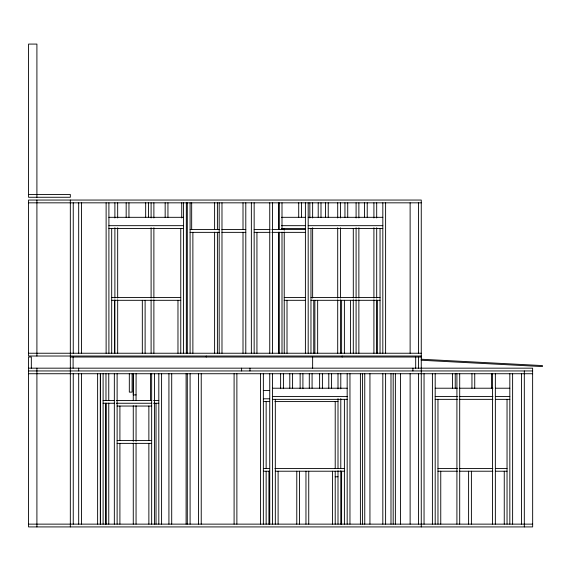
<?xml version="1.0" encoding="UTF-8"?>
<svg xmlns="http://www.w3.org/2000/svg" width="571" height="571" viewBox="0 0 571 571"><rect width="100%" height="100%" fill="white"/><g stroke="black" fill="none" stroke-linecap="round" stroke-linejoin="round"><path stroke-width="0.86" d="M28.55 194.483L70.326 194.483L70.326 197.266L28.55 197.266L28.55 44.081L36.908 44.081L36.908 197.266M28.55 202.833L421.262 202.833M108.904 217.315L183.548 217.315M281.446 217.315L305.435 217.315M308.183 217.315L382.827 217.315M108.904 225.673L183.548 225.673M281.446 225.673L305.435 225.673M308.183 225.673L382.827 225.673M108.904 228.457L183.548 228.457M281.446 228.457L305.435 228.457M308.183 228.457L382.827 228.457M190.093 229.571L219.271 229.571M221.919 229.571L245.794 229.571M254.152 229.571L270.062 229.571M271.832 229.571L305.435 229.571M190.093 232.361L219.271 232.361M221.919 232.361L245.794 232.361M254.152 232.361L270.062 232.361M271.832 232.361L305.435 232.361M111.688 297.534L180.757 297.534M284.23 297.534L305.485 297.534M310.967 297.534L380.043 297.534M111.688 300.317L180.757 300.317M284.23 300.317L305.485 300.317M310.967 300.317L380.043 300.317M28.55 353.235L421.262 353.235M421.262 356.019L28.55 356.019L28.55 200.05L421.262 200.05L421.262 526.919M70.326 357.025L421.262 357.025M28.55 368.167L532.629 368.167L532.664 526.919L28.55 526.919L28.55 357.025L31.334 357.025L31.334 368.167M28.55 370.95L532.664 370.95M28.55 373.734L532.664 373.734M272.531 388.216L347.175 388.216M435.188 388.216L457.4 388.216M459.177 388.216L492.944 388.216M495.614 388.216L509.832 388.216M263.359 390.443L269.576 390.443M136.098 394.904L133.314 394.904L133.314 373.734L133.271 400.435M272.531 396.574L347.175 396.574M435.188 396.574L457.4 396.574M459.177 396.574L492.944 396.574M495.614 396.574L509.832 396.574M263.359 398.801L269.576 398.801M272.531 399.357L347.175 399.357M435.188 399.357L457.4 399.357M459.177 399.357L492.944 399.357M495.614 399.357L509.832 399.357M103.101 400.471L114.6 400.471M116.37 400.471L151.736 400.471M153.506 400.471L158.809 400.471M263.359 401.584L269.576 401.584M274.908 401.584L338.003 401.584M103.101 403.254L114.6 403.254M116.37 403.254L151.736 403.254M153.506 403.254L158.809 403.254M117.119 406.045L151.658 406.045M117.119 440.576L151.658 440.576M117.119 443.367L151.658 443.367M263.359 468.434L269.576 468.434M274.908 468.434L344.392 468.434M437.971 468.434L457.457 468.434M459.227 468.434L492.873 468.434M495.535 468.434L507.041 468.434M263.359 471.218L269.576 471.218M275.315 471.218L344.392 471.218M437.971 471.218L457.457 471.218M459.227 471.218L492.873 471.218M495.535 471.218L507.041 471.218M335.213 476.785L338.003 476.785M28.55 524.135L532.664 524.135M524.314 370.95L524.314 526.919M521.53 373.734L521.53 524.135M512.615 373.734L512.615 524.135M509.832 373.734L509.832 524.135M507.041 399.357L507.041 524.135M504.257 471.218L504.257 524.135M495.35 373.734L495.35 524.135M492.559 373.734L492.559 524.135M491.445 373.734L491.445 388.216M474.737 373.734L474.737 388.216M471.953 373.734L471.953 388.216M471.396 471.218L471.396 524.135M468.605 471.218L468.605 524.135M459.698 373.734L459.698 524.135M456.914 373.734L456.914 524.135M455.237 373.734L455.237 388.216M452.453 373.734L452.453 388.216M440.755 471.218L440.755 524.135M437.971 399.357L437.971 524.135M435.188 373.734L435.188 524.135M432.404 373.734L432.404 524.135M424.046 373.734L424.046 524.135M418.479 202.833L418.479 353.235M418.479 357.025L418.479 368.167M418.479 373.734L418.479 524.135M415.688 357.025L415.688 368.167M412.904 368.167L412.904 370.95M410.121 202.833L410.121 353.235M410.121 373.734L410.121 524.135M400.542 373.734L400.542 524.135M395.368 373.734L395.368 524.135M393.183 373.734L393.183 524.135M390.992 373.734L390.992 524.135M385.611 202.833L385.611 353.235M385.611 373.734L385.611 524.135M382.827 202.833L382.827 353.235M382.827 373.734L382.827 524.135M380.043 228.457L380.043 353.235M377.253 300.317L377.253 353.235M376.696 202.833L376.696 217.965M376.696 227.758L376.696 298.062M376.696 299.839L376.696 353.235M373.912 202.833L373.912 217.965M373.912 227.758L373.912 298.062M373.912 299.839L373.912 353.235M369.937 373.734L369.937 524.135M367.232 202.833L367.232 217.315M364.762 373.734L364.762 524.135M364.441 202.833L364.441 217.315M362.578 373.734L362.578 524.135M360.394 373.734L360.394 524.135M358.873 202.833L358.873 217.965M358.873 227.758L358.873 298.062M358.873 299.839L358.873 353.235M356.09 202.833L356.09 217.965M356.09 227.758L356.09 298.062M356.09 299.761L356.09 353.235M353.299 228.457L353.299 297.976M353.299 299.761L353.299 353.235M350.515 300.317L350.515 353.235M349.959 373.734L349.959 524.135M347.732 202.833L347.732 217.315M347.175 373.734L347.175 524.135M344.948 202.833L344.948 217.315M344.392 300.317L344.392 353.235M344.392 399.357L344.392 524.135M342.165 356.019L342.165 357.025M341.608 300.317L341.608 353.235M341.608 471.218L341.608 524.135M340.787 373.734L340.787 388.865M340.787 398.651L340.787 468.07M340.787 470.74L340.787 524.135M340.487 202.833L340.487 217.965M340.487 227.758L340.487 298.062M340.487 299.839L340.487 353.235M338.003 373.734L338.003 388.865M338.003 398.651L338.003 468.57M338.003 470.74L338.003 524.135M337.704 202.833L337.704 217.965M337.704 227.758L337.704 298.062M337.704 299.839L337.704 353.235M335.213 401.584L335.213 468.57M335.213 471.218L335.213 524.135M332.429 471.218L332.429 524.135M331.58 373.734L331.58 388.216M328.789 373.734L328.789 388.216M328.232 202.833L328.232 217.315M325.449 202.833L325.449 217.315M322.401 373.734L322.401 388.687M320.995 202.833L320.995 217.315M319.617 373.734L319.617 388.687M318.211 202.833L318.211 217.315M317.654 300.317L317.654 353.235M314.864 300.317L314.864 353.235M313.75 300.317L313.75 353.235M312.637 202.833L312.637 217.965M312.637 227.758L312.637 298.062M312.637 357.025L312.637 368.167M312.08 373.734L312.08 388.216M310.967 228.457L310.967 353.235M309.853 202.833L309.853 217.965M309.296 373.734L309.296 388.216M308.74 471.218L308.74 524.135M308.183 202.833L308.183 353.235M305.956 471.218L305.956 524.135M305.399 202.833L305.399 353.235M302.908 373.734L302.908 388.687M301.495 202.833L301.495 217.315M300.125 373.734L300.125 388.687M299.568 471.218L299.568 524.135M298.712 202.833L298.712 217.315M296.777 471.218L296.777 524.135M292.588 373.734L292.588 388.216M289.797 373.734L289.797 388.216M287.013 300.317L287.013 353.235M284.23 228.457L284.23 230.241M284.23 232.026L284.23 353.235M283.409 373.734L283.409 388.687M282.003 202.833L282.003 229.535M282.003 232.204L282.003 353.235M280.625 373.734L280.625 388.687M279.219 202.833L279.219 229.535M279.219 232.204L279.219 353.235M278.662 202.833L278.662 229.535M278.662 232.204L278.662 353.235M278.106 471.218L278.106 524.135M275.315 399.357L275.315 524.135M272.531 202.833L272.531 353.235M272.531 373.734L272.531 524.135M269.748 202.833L269.748 353.235M269.748 373.734L269.748 524.135M268.927 471.218L268.927 524.135M266.143 401.584L266.143 468.434M266.143 471.218L266.143 524.135M263.359 373.734L263.359 524.135M260.576 373.734L260.576 524.135M256.936 232.361L256.936 353.235M254.152 202.833L254.152 353.235M251.361 202.833L251.361 353.235M249.97 368.167L249.97 370.95M245.794 202.833L245.794 353.235M243.01 202.833L243.01 229.535M243.01 232.204L243.01 353.235M241.619 368.167L241.619 370.95M236.879 373.734L236.879 524.135M234.096 373.734L234.096 524.135M221.983 202.833L221.983 353.235M219.193 202.833L219.193 353.235M217.394 202.833L217.394 229.535M217.394 232.204L217.394 353.235M214.61 202.833L214.61 229.535M214.61 232.204L214.61 353.235M206.245 356.019L206.245 357.025M201.235 373.734L201.235 524.135M198.444 373.734L198.444 524.135M192.877 232.361L192.877 353.235M191.67 202.833L191.67 229.535M190.093 202.833L190.093 353.235M190.093 373.734L190.093 524.135M187.302 202.833L187.302 353.235M187.302 373.734L187.302 524.135M186.332 202.833L186.332 353.235M186.103 373.734L186.103 524.135M183.548 202.833L183.548 353.235M181.735 202.833L181.735 217.965M180.757 228.457L180.757 353.235M177.974 300.317L177.974 353.235M171.707 373.734L171.707 524.135M168.923 373.734L168.923 524.135M167.945 202.833L167.945 217.315M165.162 202.833L165.162 217.315M161.593 373.734L161.593 524.135M158.809 373.734L158.809 524.135M156.026 403.254L156.026 524.135M154.441 373.734L154.441 524.135M153.885 202.833L153.885 217.965M153.885 227.758L153.885 298.062M153.885 299.839L153.885 353.235M151.658 373.734L151.658 524.135M151.101 202.833L151.101 217.965M151.101 227.758L151.101 298.062M151.101 299.839L151.101 353.235M150.451 373.734L150.451 400.435M148.867 406.045L148.867 440.576M148.867 443.367L148.867 524.135M148.453 202.833L148.453 217.315M145.669 202.833L145.669 217.315M145.113 300.317L145.113 353.235M142.322 300.317L142.322 353.235M136.098 373.734L136.055 400.435M136.055 405.774L136.055 441.369M136.055 443.153L136.055 524.135M133.271 405.774L133.271 441.369M133.271 443.153L133.271 524.135M132.101 373.734L132.101 392.12L129.317 392.12L129.317 373.734M128.953 202.833L128.953 217.315M126.17 202.833L126.17 217.315M119.903 406.045L119.903 440.576M119.903 443.367L119.903 524.135M117.676 202.833L117.676 217.965M117.676 227.758L117.676 298.062M117.676 299.839L117.676 353.235M117.119 373.734L117.119 524.135M114.892 202.833L114.892 217.965M114.892 227.758L114.892 298.062M114.892 299.839L114.892 353.235M114.471 300.317L114.471 353.235M114.336 373.734L114.336 524.135M111.688 228.457L111.688 353.235M108.904 202.833L108.904 353.235M108.761 373.734L108.761 400.435M108.761 403.105L108.761 524.135M106.12 202.833L106.12 353.235M105.978 373.734L105.978 400.435M105.978 403.105L105.978 524.135M105.892 403.254L105.892 524.135M103.101 373.734L103.101 524.135M100.41 373.734L100.41 524.135M100.318 373.734L100.318 524.135M97.62 373.734L97.62 524.135M81.467 202.833L81.467 353.235M81.467 373.734L81.467 524.135M78.684 202.833L78.684 353.235M78.684 368.167L78.684 370.95M78.684 373.734L78.684 524.135M73.252 202.833L73.252 353.235M73.252 373.734L73.252 524.135M73.109 357.025L73.109 368.167M70.326 200.05L70.326 526.919M36.908 200.05L36.908 356.019M36.908 368.167L36.908 526.919M421.312 359.23L421.262 360.237L542.4 366.582L542.45 365.583L421.312 359.23"/></g></svg>
